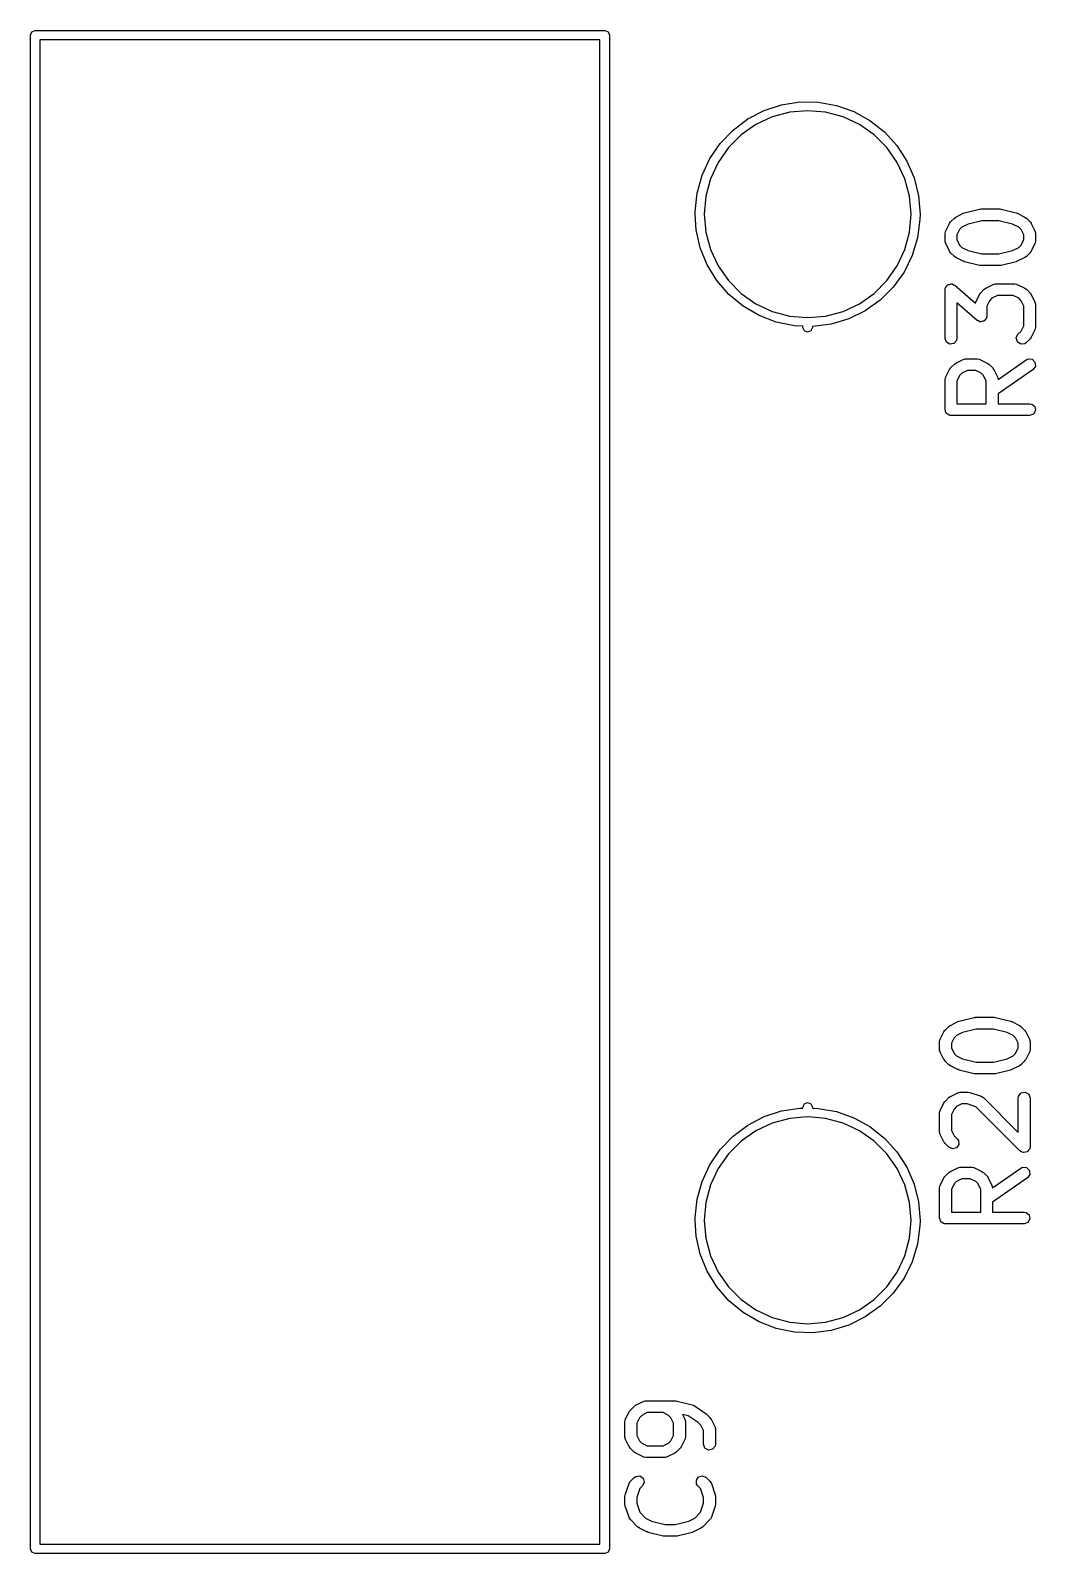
# Model space of a CAD drawing. Extents: x 10 to 287, y -200 to -10.
# Drawn here: x 157.42 to 170.2, y -78.58 to -59.22 of the extents above; entities that cross this region are included whole.
import ezdxf

# ---------------------------------------------------------------- set-up
doc = ezdxf.new("R2010")
doc.units = 0
doc.layers.add('BLACK', color=7, linetype='CONTINUOUS')

msp = doc.modelspace()

# ---------------------------------------------------------------- linework, layer by layer
at = {"layer": 'BLACK', "linetype": 'CONTINUOUS'}
for p, q in [((157.42, -59.28), (157.438, -59.2376)), ((157.438, -59.2376), (157.48, -59.22)), ((157.48, -59.22), (164.72, -59.22)), ((164.72, -59.22), (164.762, -59.2376)), ((164.762, -59.2376), (164.78, -59.28)), ((157.42, -78.52), (157.42, -59.28)), ((157.54, -59.34), (157.54, -78.46)), ((164.66, -59.34), (157.54, -59.34)), ((164.66, -78.46), (164.66, -59.34)), ((164.78, -59.28), (164.78, -78.52)), ((166.746, -60.2367), (166.969, -60.1639)), ((166.969, -60.1639), (167.2, -60.1285)), ((167.2, -60.1285), (167.435, -60.1313)), ((167.435, -60.1313), (167.665, -60.1724)), ((167.665, -60.1724), (167.886, -60.2507)), ((166.351, -60.4856), (166.538, -60.3449)), ((166.538, -60.3449), (166.746, -60.2367)), ((166.85, -60.3193), (166.642, -60.4162)), ((167.072, -60.26), (166.85, -60.3193)), ((167.3, -60.24), (167.072, -60.26)), ((167.528, -60.26), (167.3, -60.24)), ((167.75, -60.3193), (167.528, -60.26)), ((167.958, -60.4162), (167.75, -60.3193)), ((167.886, -60.2507), (168.091, -60.3639)), ((168.091, -60.3639), (168.275, -60.5092)), ((166.189, -60.6551), (166.351, -60.4856)), ((166.455, -60.5476), (166.293, -60.7097)), ((166.642, -60.4162), (166.455, -60.5476)), ((168.145, -60.5476), (167.958, -60.4162)), ((168.307, -60.7097), (168.145, -60.5476)), ((168.275, -60.5092), (168.433, -60.6825)), ((166.057, -60.8487), (166.189, -60.6551)), ((166.293, -60.7097), (166.161, -60.8975)), ((168.439, -60.8975), (168.307, -60.7097)), ((168.433, -60.6825), (168.56, -60.8793)), ((165.958, -61.0612), (166.057, -60.8487)), ((166.161, -60.8975), (166.064, -61.1052)), ((168.536, -61.1052), (168.439, -60.8975)), ((168.56, -60.8793), (168.654, -61.0942)), ((165.895, -61.287), (165.958, -61.0612)), ((166.064, -61.1052), (166.005, -61.3267)), ((168.595, -61.3267), (168.536, -61.1052)), ((168.654, -61.0942), (168.711, -61.3214)), ((165.87, -61.5201), (165.895, -61.287)), ((166.005, -61.3267), (165.985, -61.555)), ((168.615, -61.555), (168.595, -61.3267)), ((168.711, -61.3214), (168.73, -61.555)), ((165.872, -61.555), (165.87, -61.5201)), ((165.884, -61.754), (165.872, -61.555)), ((165.985, -61.555), (166.005, -61.7833)), ((168.595, -61.7833), (168.615, -61.555)), ((168.73, -61.555), (168.728, -61.6249)), ((169.184, -61.5913), (169.279, -61.5436)), ((169.279, -61.5436), (169.292, -61.5399)), ((169.292, -61.5399), (169.295, -61.538)), ((169.295, -61.538), (169.485, -61.4903)), ((169.485, -61.4903), (169.5, -61.4893)), ((169.5, -61.4893), (169.503, -61.4881)), ((169.503, -61.4881), (169.741, -61.4881)), ((169.741, -61.4881), (169.756, -61.4907)), ((169.756, -61.4907), (169.76, -61.4903)), ((169.76, -61.4903), (169.95, -61.538)), ((169.95, -61.538), (169.962, -61.5432)), ((169.962, -61.5432), (169.965, -61.5436)), ((169.965, -61.5436), (170.061, -61.5913)), ((165.935, -61.9826), (165.884, -61.754)), ((168.728, -61.6249), (168.698, -61.8572)), ((169.055, -61.7676), (169.103, -61.6724)), ((169.103, -61.6724), (169.116, -61.6544)), ((169.116, -61.6544), (169.117, -61.6529)), ((169.117, -61.6529), (169.165, -61.6053)), ((169.165, -61.6053), (169.183, -61.5924)), ((169.183, -61.5924), (169.184, -61.5913)), ((169.232, -61.7504), (169.197, -61.8189)), ((169.262, -61.72), (169.232, -61.7504)), ((169.339, -61.6815), (169.262, -61.72)), ((169.513, -61.6381), (169.339, -61.6815)), ((169.732, -61.6381), (169.513, -61.6381)), ((169.906, -61.6815), (169.732, -61.6381)), ((169.983, -61.72), (169.906, -61.6815)), ((170.013, -61.7504), (169.983, -61.72)), ((170.047, -61.8189), (170.013, -61.7504)), ((170.061, -61.5913), (170.079, -61.6046)), ((170.079, -61.6046), (170.08, -61.6053)), ((170.08, -61.6053), (170.128, -61.6529)), ((170.128, -61.6529), (170.141, -61.6713)), ((170.141, -61.6713), (170.142, -61.6724)), ((170.142, -61.6724), (170.189, -61.7676)), ((166.005, -61.7833), (166.064, -62.0048)), ((168.536, -62.0048), (168.595, -61.7833)), ((168.698, -61.8572), (168.63, -62.0814)), ((169.047, -61.8012), (169.052, -61.7755)), ((169.047, -61.8964), (169.047, -61.8012)), ((169.049, -61.9006), (169.047, -61.8964)), ((169.048, -61.905), (169.049, -61.9006)), ((169.055, -61.93), (169.048, -61.905)), ((169.052, -61.7755), (169.055, -61.7721)), ((169.055, -61.7721), (169.055, -61.7676)), ((169.103, -62.0252), (169.055, -61.93)), ((169.197, -61.8189), (169.197, -61.8787)), ((169.197, -61.8787), (169.232, -61.9472)), ((169.232, -61.9472), (169.262, -61.9776)), ((169.983, -61.9776), (170.013, -61.9472)), ((170.013, -61.9472), (170.047, -61.8787)), ((170.047, -61.8787), (170.047, -61.8189)), ((170.189, -61.93), (170.142, -62.0252)), ((170.189, -61.7676), (170.197, -61.7926)), ((170.19, -61.9255), (170.189, -61.93)), ((170.193, -61.9221), (170.19, -61.9255)), ((170.197, -61.8964), (170.193, -61.9221)), ((170.197, -61.7926), (170.196, -61.797)), ((170.196, -61.797), (170.197, -61.8012)), ((170.197, -61.8012), (170.197, -61.8964)), ((166.024, -62.1998), (165.935, -61.9826)), ((166.064, -62.0048), (166.161, -62.2125)), ((168.439, -62.2125), (168.536, -62.0048)), ((168.63, -62.0814), (168.526, -62.2915)), ((169.104, -62.0263), (169.103, -62.0252)), ((169.117, -62.0447), (169.104, -62.0263)), ((169.165, -62.0923), (169.117, -62.0447)), ((169.166, -62.093), (169.165, -62.0923)), ((169.184, -62.1064), (169.166, -62.093)), ((169.279, -62.154), (169.184, -62.1064)), ((169.262, -61.9776), (169.339, -62.0161)), ((169.339, -62.0161), (169.513, -62.0595)), ((169.513, -62.0595), (169.732, -62.0595)), ((169.732, -62.0595), (169.906, -62.0161)), ((169.906, -62.0161), (169.983, -61.9776)), ((170.061, -62.1064), (169.965, -62.154)), ((170.062, -62.1052), (170.061, -62.1064)), ((170.08, -62.0923), (170.062, -62.1052)), ((170.128, -62.0447), (170.08, -62.0923)), ((170.142, -62.0252), (170.128, -62.0432)), ((170.128, -62.0432), (170.128, -62.0447)), ((166.146, -62.3996), (166.024, -62.1998)), ((166.161, -62.2125), (166.293, -62.4003)), ((168.307, -62.4003), (168.439, -62.2125)), ((168.526, -62.2915), (168.389, -62.4818)), ((169.283, -62.1544), (169.279, -62.154)), ((169.295, -62.1597), (169.283, -62.1544)), ((169.485, -62.2073), (169.295, -62.1597)), ((169.489, -62.2069), (169.485, -62.2073)), ((169.503, -62.2095), (169.489, -62.2069)), ((169.741, -62.2095), (169.503, -62.2095)), ((169.745, -62.2083), (169.741, -62.2095)), ((169.76, -62.2073), (169.745, -62.2083)), ((169.95, -62.1597), (169.76, -62.2073)), ((169.953, -62.1577), (169.95, -62.1597)), ((169.965, -62.154), (169.953, -62.1577)), ((166.299, -62.5767), (166.146, -62.3996)), ((166.293, -62.4003), (166.455, -62.5624)), ((168.145, -62.5624), (168.307, -62.4003)), ((168.389, -62.4818), (168.223, -62.6472)), ((169.047, -62.5155), (169.049, -62.5044)), ((169.047, -63.1345), (169.047, -62.5155)), ((169.049, -62.5009), (169.05, -62.4983)), ((169.049, -62.5044), (169.049, -62.5009)), ((169.05, -62.4983), (169.052, -62.4898)), ((169.052, -62.4898), (169.065, -62.4743)), ((169.065, -62.4743), (169.075, -62.457)), ((169.075, -62.457), (169.081, -62.4551)), ((169.081, -62.4551), (169.085, -62.4505)), ((169.085, -62.4505), (169.105, -62.447)), ((169.105, -62.447), (169.124, -62.4405)), ((169.124, -62.4405), (169.13, -62.4427)), ((169.13, -62.4427), (169.135, -62.4416)), ((169.135, -62.4416), (169.153, -62.4517)), ((169.153, -62.4517), (169.172, -62.459)), ((169.172, -62.459), (169.432, -62.6865)), ((169.498, -62.5577), (169.546, -62.5101)), ((169.546, -62.5101), (169.564, -62.4972)), ((169.564, -62.4972), (169.565, -62.496)), ((169.565, -62.496), (169.66, -62.4484)), ((169.66, -62.4484), (169.685, -62.441)), ((169.685, -62.441), (169.69, -62.442)), ((169.69, -62.442), (169.694, -62.4405)), ((169.694, -62.4405), (169.932, -62.4405)), ((169.932, -62.4405), (169.958, -62.445)), ((169.958, -62.445), (169.961, -62.4479)), ((169.961, -62.4479), (169.965, -62.4484)), ((169.965, -62.4484), (170.061, -62.496)), ((170.061, -62.496), (170.079, -62.5094)), ((170.079, -62.5094), (170.08, -62.5101)), ((170.08, -62.5101), (170.128, -62.5577)), ((166.48, -62.7264), (166.299, -62.5767)), ((166.455, -62.5624), (166.642, -62.6938)), ((166.682, -62.8446), (166.48, -62.7264)), ((166.642, -62.6938), (166.85, -62.7907)), ((167.75, -62.7907), (167.958, -62.6938)), ((167.958, -62.6938), (168.145, -62.5624)), ((168.223, -62.6472), (168.032, -62.7833)), ((169.454, -62.9053), (169.197, -62.6808)), ((169.197, -62.6808), (169.197, -63.1345)), ((169.432, -62.6865), (169.433, -62.6803)), ((169.433, -62.6803), (169.436, -62.6769)), ((169.436, -62.6724), (169.484, -62.5772)), ((169.436, -62.6769), (169.436, -62.6724)), ((169.484, -62.5772), (169.497, -62.5592)), ((169.497, -62.5592), (169.498, -62.5577)), ((169.613, -62.6551), (169.578, -62.7237)), ((169.578, -62.7237), (169.578, -62.8488)), ((169.643, -62.6247), (169.613, -62.6551)), ((169.712, -62.5905), (169.643, -62.6247)), ((169.914, -62.5905), (169.712, -62.5905)), ((169.983, -62.6247), (169.914, -62.5905)), ((170.013, -62.6551), (169.983, -62.6247)), ((170.047, -62.7237), (170.013, -62.6551)), ((170.047, -62.974), (170.047, -62.7237)), ((170.128, -62.5577), (170.141, -62.576)), ((170.141, -62.576), (170.142, -62.5772)), ((170.142, -62.5772), (170.189, -62.6724)), ((170.189, -62.6724), (170.197, -62.6974)), ((170.197, -62.6974), (170.196, -62.7017)), ((170.196, -62.7017), (170.197, -62.706)), ((170.197, -62.706), (170.197, -62.9917)), ((166.901, -62.9282), (166.682, -62.8446)), ((166.85, -62.7907), (167.072, -62.85)), ((167.072, -62.85), (167.29, -62.8691)), ((167.29, -62.8691), (167.3, -62.865)), ((167.3, -62.865), (167.31, -62.8691)), ((167.31, -62.8691), (167.528, -62.85)), ((167.528, -62.85), (167.75, -62.7907)), ((167.822, -62.8864), (167.597, -62.9538)), ((168.032, -62.7833), (167.822, -62.8864)), ((169.473, -62.9126), (169.454, -62.9053)), ((169.49, -62.9227), (169.473, -62.9126)), ((169.521, -62.9173), (169.502, -62.9238)), ((169.541, -62.9138), (169.521, -62.9173)), ((169.545, -62.9092), (169.541, -62.9138)), ((169.55, -62.9072), (169.545, -62.9092)), ((169.561, -62.8899), (169.55, -62.9072)), ((169.574, -62.8745), (169.561, -62.8899)), ((169.575, -62.866), (169.574, -62.8745)), ((169.577, -62.8634), (169.575, -62.866)), ((169.578, -62.8488), (169.576, -62.8599)), ((169.576, -62.8599), (169.577, -62.8634)), ((167.131, -62.9749), (166.901, -62.9282)), ((167.24, -62.9789), (167.131, -62.9749)), ((167.24, -62.995), (167.24, -62.9789)), ((167.258, -63.0374), (167.24, -62.995)), ((167.3, -63.055), (167.258, -63.0374)), ((167.342, -63.0374), (167.3, -63.055)), ((167.36, -62.995), (167.342, -63.0374)), ((167.365, -62.9835), (167.36, -62.9833)), ((167.36, -62.9833), (167.36, -62.995)), ((167.597, -62.9538), (167.365, -62.9835)), ((169.496, -62.9216), (169.49, -62.9227)), ((169.502, -62.9238), (169.496, -62.9216)), ((169.952, -63.128), (169.974, -63.0815)), ((169.974, -63.0815), (170.013, -63.0425)), ((170.013, -63.0425), (170.047, -62.974)), ((170.189, -63.0252), (170.142, -63.1204)), ((170.19, -63.0208), (170.189, -63.0252)), ((170.193, -63.0173), (170.19, -63.0208)), ((170.197, -62.9917), (170.193, -63.0173)), ((169.065, -63.1827), (169.047, -63.1345)), ((169.109, -63.2084), (169.065, -63.1827)), ((169.16, -63.1995), (169.109, -63.2084)), ((169.193, -63.1602), (169.16, -63.1995)), ((169.197, -63.1345), (169.193, -63.1602)), ((169.966, -63.1775), (169.952, -63.128)), ((170.008, -63.207), (169.966, -63.1775)), ((170.059, -63.2025), (170.008, -63.207)), ((170.08, -63.1876), (170.059, -63.2025)), ((170.128, -63.1399), (170.08, -63.1876)), ((170.142, -63.1204), (170.128, -63.1385)), ((170.128, -63.1385), (170.128, -63.1399)), ((169.117, -63.5101), (169.165, -63.4624)), ((169.165, -63.4624), (169.183, -63.4496)), ((169.183, -63.4496), (169.184, -63.4484)), ((169.184, -63.4484), (169.279, -63.4008)), ((169.279, -63.4008), (169.304, -63.3933)), ((169.304, -63.3933), (169.309, -63.3944)), ((169.309, -63.3944), (169.313, -63.3929)), ((169.313, -63.3929), (169.456, -63.3929)), ((169.456, -63.3929), (169.481, -63.3974)), ((169.481, -63.3974), (169.485, -63.4003)), ((169.485, -63.4003), (169.489, -63.4008)), ((169.489, -63.4008), (169.584, -63.4484)), ((169.584, -63.4484), (169.603, -63.4618)), ((169.603, -63.4618), (169.604, -63.4624)), ((169.604, -63.4624), (169.652, -63.5101)), ((169.721, -63.6574), (170.079, -63.4064)), ((170.079, -63.4064), (170.103, -63.3954)), ((170.103, -63.3954), (170.154, -63.3999)), ((170.154, -63.3999), (170.19, -63.4362)), ((170.195, -63.4873), (170.165, -63.5293)), ((170.19, -63.4362), (170.195, -63.4873)), ((169.047, -63.6583), (169.052, -63.6327)), ((169.047, -64.0393), (169.047, -63.6583)), ((169.052, -63.6327), (169.055, -63.6292)), ((169.055, -63.6248), (169.103, -63.5296)), ((169.055, -63.6292), (169.055, -63.6248)), ((169.103, -63.5296), (169.116, -63.5115)), ((169.116, -63.5115), (169.117, -63.5101)), ((169.232, -63.6075), (169.197, -63.676)), ((169.197, -63.676), (169.197, -63.9643)), ((169.262, -63.5771), (169.232, -63.6075)), ((169.331, -63.5429), (169.262, -63.5771)), ((169.438, -63.5429), (169.331, -63.5429)), ((169.507, -63.5771), (169.438, -63.5429)), ((169.537, -63.6075), (169.507, -63.5771)), ((169.571, -63.676), (169.537, -63.6075)), ((169.571, -63.9643), (169.571, -63.676)), ((169.652, -63.5101), (169.664, -63.5284)), ((169.664, -63.5284), (169.666, -63.5296)), ((169.666, -63.5296), (169.713, -63.6248)), ((169.713, -63.6248), (169.721, -63.6498)), ((169.721, -63.6498), (169.72, -63.6541)), ((169.72, -63.6541), (169.721, -63.6574)), ((170.165, -63.5293), (169.721, -63.8402)), ((169.721, -63.8402), (169.721, -63.9643)), ((169.054, -64.0576), (169.047, -64.0393)), ((169.057, -64.0768), (169.054, -64.0576)), ((169.063, -64.0811), (169.057, -64.0768)), ((169.065, -64.0875), (169.063, -64.0811)), ((169.197, -63.9643), (169.571, -63.9643)), ((169.721, -63.9643), (170.122, -63.9643)), ((170.122, -63.9643), (170.148, -63.9688)), ((170.148, -63.9688), (170.187, -64.0018)), ((170.196, -64.0523), (170.171, -64.0967)), ((170.187, -64.0018), (170.196, -64.0523)), ((169.082, -64.0972), (169.065, -64.0875)), ((169.097, -64.1098), (169.082, -64.0972)), ((169.106, -64.1115), (169.097, -64.1098)), ((169.109, -64.1131), (169.106, -64.1115)), ((169.113, -64.1126), (169.109, -64.1131)), ((169.122, -64.1143), (169.113, -64.1126)), ((170.122, -64.1143), (169.122, -64.1143)), ((170.171, -64.0967), (170.122, -64.1143)), ((169.114, -71.8663), (169.209, -71.8186)), ((169.209, -71.8186), (169.222, -71.8149)), ((169.222, -71.8149), (169.225, -71.813)), ((169.225, -71.813), (169.415, -71.7653)), ((169.415, -71.7653), (169.43, -71.7643)), ((169.43, -71.7643), (169.433, -71.7631)), ((169.433, -71.7631), (169.671, -71.7631)), ((169.671, -71.7631), (169.686, -71.7657)), ((169.686, -71.7657), (169.69, -71.7653)), ((169.69, -71.7653), (169.88, -71.813)), ((169.88, -71.813), (169.892, -71.8182)), ((169.892, -71.8182), (169.895, -71.8186)), ((169.895, -71.8186), (169.991, -71.8663)), ((168.985, -72.0426), (169.033, -71.9474)), ((169.033, -71.9474), (169.046, -71.9294)), ((169.046, -71.9294), (169.047, -71.9279)), ((169.047, -71.9279), (169.095, -71.8803)), ((169.095, -71.8803), (169.113, -71.8674)), ((169.113, -71.8674), (169.114, -71.8663)), ((169.192, -71.995), (169.162, -72.0254)), ((169.269, -71.9565), (169.192, -71.995)), ((169.443, -71.9131), (169.269, -71.9565)), ((169.662, -71.9131), (169.443, -71.9131)), ((169.836, -71.9565), (169.662, -71.9131)), ((169.913, -71.995), (169.836, -71.9565)), ((169.943, -72.0254), (169.913, -71.995)), ((169.991, -71.8663), (170.009, -71.8796)), ((170.009, -71.8796), (170.01, -71.8803)), ((170.01, -71.8803), (170.058, -71.9279)), ((170.058, -71.9279), (170.071, -71.9463)), ((170.071, -71.9463), (170.072, -71.9474)), ((170.072, -71.9474), (170.119, -72.0426)), ((168.977, -72.0762), (168.982, -72.0505)), ((168.977, -72.1714), (168.977, -72.0762)), ((168.979, -72.1756), (168.977, -72.1714)), ((168.978, -72.18), (168.979, -72.1756)), ((168.985, -72.205), (168.978, -72.18)), ((168.982, -72.0505), (168.985, -72.0471)), ((168.985, -72.0471), (168.985, -72.0426)), ((169.033, -72.3002), (168.985, -72.205)), ((169.162, -72.0254), (169.127, -72.0939)), ((169.127, -72.0939), (169.127, -72.1537)), ((169.127, -72.1537), (169.162, -72.2222)), ((169.977, -72.0939), (169.943, -72.0254)), ((169.943, -72.2222), (169.977, -72.1537)), ((169.977, -72.1537), (169.977, -72.0939)), ((170.119, -72.205), (170.072, -72.3002)), ((170.119, -72.0426), (170.127, -72.0676)), ((170.12, -72.2005), (170.119, -72.205)), ((170.123, -72.1971), (170.12, -72.2005)), ((170.127, -72.1714), (170.123, -72.1971)), ((170.127, -72.0676), (170.126, -72.072)), ((170.126, -72.072), (170.127, -72.0762)), ((170.127, -72.0762), (170.127, -72.1714)), ((169.034, -72.3013), (169.033, -72.3002)), ((169.047, -72.3197), (169.034, -72.3013)), ((169.095, -72.3673), (169.047, -72.3197)), ((169.096, -72.368), (169.095, -72.3673)), ((169.114, -72.3814), (169.096, -72.368)), ((169.209, -72.429), (169.114, -72.3814)), ((169.162, -72.2222), (169.192, -72.2526)), ((169.192, -72.2526), (169.269, -72.2911)), ((169.269, -72.2911), (169.443, -72.3345)), ((169.443, -72.3345), (169.662, -72.3345)), ((169.662, -72.3345), (169.836, -72.2911)), ((169.836, -72.2911), (169.913, -72.2526)), ((169.991, -72.3814), (169.895, -72.429)), ((169.913, -72.2526), (169.943, -72.2222)), ((169.992, -72.3802), (169.991, -72.3814)), ((170.01, -72.3673), (169.992, -72.3802)), ((170.058, -72.3197), (170.01, -72.3673)), ((170.072, -72.3002), (170.058, -72.3182)), ((170.058, -72.3182), (170.058, -72.3197)), ((169.213, -72.4294), (169.209, -72.429)), ((169.225, -72.4347), (169.213, -72.4294)), ((169.415, -72.4823), (169.225, -72.4347)), ((169.419, -72.4819), (169.415, -72.4823)), ((169.433, -72.4845), (169.419, -72.4819)), ((169.671, -72.4845), (169.433, -72.4845)), ((169.675, -72.4833), (169.671, -72.4845)), ((169.69, -72.4823), (169.675, -72.4833)), ((169.88, -72.4347), (169.69, -72.4823)), ((169.883, -72.4327), (169.88, -72.4347)), ((169.895, -72.429), (169.883, -72.4327)), ((169.047, -72.8327), (169.095, -72.7851)), ((169.095, -72.7851), (169.113, -72.7722)), ((169.113, -72.7722), (169.114, -72.771)), ((169.114, -72.771), (169.209, -72.7234)), ((169.209, -72.7234), (169.234, -72.716)), ((169.234, -72.716), (169.239, -72.717)), ((169.239, -72.717), (169.243, -72.7155)), ((169.243, -72.7155), (169.338, -72.7155)), ((169.338, -72.7155), (169.36, -72.7194)), ((169.36, -72.7194), (169.362, -72.7193)), ((169.362, -72.7193), (169.505, -72.7669)), ((169.505, -72.7669), (169.528, -72.7793)), ((169.528, -72.7793), (169.53, -72.7832)), ((169.53, -72.7832), (169.534, -72.7851)), ((169.534, -72.7851), (169.977, -73.2285)), ((169.977, -72.7905), (169.982, -72.7648)), ((169.977, -73.2285), (169.977, -72.7905)), ((169.982, -72.7648), (170.015, -72.7255)), ((170.015, -72.7255), (170.065, -72.7166)), ((170.065, -72.7166), (170.11, -72.7423)), ((170.11, -72.7423), (170.127, -72.7905)), ((170.127, -72.7905), (170.127, -73.4095)), ((166.746, -73.0267), (166.969, -72.9539)), ((166.969, -72.9539), (167.2, -72.9185)), ((167.2, -72.9185), (167.24, -72.919)), ((167.24, -72.905), (167.258, -72.8626)), ((167.24, -72.919), (167.24, -72.905)), ((167.258, -72.8626), (167.3, -72.845)), ((167.3, -72.845), (167.342, -72.8626)), ((167.342, -72.8626), (167.36, -72.905)), ((167.36, -72.905), (167.36, -72.9204)), ((167.36, -72.9204), (167.435, -72.9213)), ((167.435, -72.9213), (167.665, -72.9624)), ((167.665, -72.9624), (167.886, -73.0407)), ((168.977, -72.981), (168.982, -72.9553)), ((168.977, -73.219), (168.977, -72.981)), ((168.982, -72.9553), (168.985, -72.9519)), ((168.985, -72.9474), (169.033, -72.8522)), ((168.985, -72.9519), (168.985, -72.9474)), ((169.033, -72.8522), (169.046, -72.8342)), ((169.046, -72.8342), (169.047, -72.8327)), ((169.162, -72.9301), (169.127, -72.9987)), ((169.192, -72.8997), (169.162, -72.9301)), ((169.261, -72.8655), (169.192, -72.8997)), ((169.326, -72.8655), (169.261, -72.8655)), ((169.44, -72.9036), (169.326, -72.8655)), ((169.999, -73.4626), (169.44, -72.9036)), ((166.351, -73.2756), (166.538, -73.1349)), ((166.538, -73.1349), (166.746, -73.0267)), ((166.85, -73.1093), (166.642, -73.2062)), ((167.072, -73.05), (166.85, -73.1093)), ((167.29, -73.0309), (167.072, -73.05)), ((167.3, -73.035), (167.29, -73.0309)), ((167.31, -73.0309), (167.3, -73.035)), ((167.528, -73.05), (167.31, -73.0309)), ((167.75, -73.1093), (167.528, -73.05)), ((167.958, -73.2062), (167.75, -73.1093)), ((167.886, -73.0407), (168.091, -73.1539)), ((168.091, -73.1539), (168.275, -73.2992)), ((169.127, -72.9987), (169.127, -73.2013)), ((166.189, -73.4451), (166.351, -73.2756)), ((166.455, -73.3376), (166.293, -73.4997)), ((166.642, -73.2062), (166.455, -73.3376)), ((168.145, -73.3376), (167.958, -73.2062)), ((168.307, -73.4997), (168.145, -73.3376)), ((168.275, -73.2992), (168.433, -73.4725)), ((168.979, -73.2233), (168.977, -73.219)), ((168.978, -73.2276), (168.979, -73.2233)), ((168.985, -73.2526), (168.978, -73.2276)), ((169.033, -73.3478), (168.985, -73.2526)), ((169.034, -73.349), (169.033, -73.3478)), ((169.047, -73.3673), (169.034, -73.349)), ((169.095, -73.4149), (169.047, -73.3673)), ((169.127, -73.2013), (169.162, -73.2699)), ((169.162, -73.2699), (169.201, -73.3089)), ((169.201, -73.3089), (169.216, -73.3302)), ((169.216, -73.3302), (169.22, -73.3813)), ((166.057, -73.6387), (166.189, -73.4451)), ((166.293, -73.4997), (166.161, -73.6875)), ((168.439, -73.6875), (168.307, -73.4997)), ((168.433, -73.4725), (168.56, -73.6693)), ((169.141, -73.4366), (169.095, -73.4149)), ((169.191, -73.4233), (169.141, -73.4366)), ((169.22, -73.3813), (169.191, -73.4233)), ((170.02, -73.4721), (169.999, -73.4626)), ((170.039, -73.4834), (170.02, -73.4721)), ((170.043, -73.4828), (170.039, -73.4834)), ((170.046, -73.4842), (170.043, -73.4828)), ((170.068, -73.4784), (170.046, -73.4842)), ((170.09, -73.4745), (170.068, -73.4784)), ((170.092, -73.4718), (170.09, -73.4745)), ((170.095, -73.471), (170.092, -73.4718)), ((170.108, -73.4525), (170.095, -73.471)), ((170.123, -73.4352), (170.108, -73.4525)), ((170.124, -73.4306), (170.123, -73.4352)), ((170.125, -73.4289), (170.124, -73.4306)), ((170.127, -73.4095), (170.125, -73.4256)), ((170.125, -73.4256), (170.125, -73.4289)), ((165.958, -73.8512), (166.057, -73.6387)), ((166.161, -73.6875), (166.064, -73.8952)), ((168.536, -73.8952), (168.439, -73.6875)), ((168.56, -73.6693), (168.654, -73.8842)), ((169.047, -73.7851), (169.095, -73.7374)), ((169.095, -73.7374), (169.113, -73.7246)), ((169.113, -73.7246), (169.114, -73.7234)), ((169.114, -73.7234), (169.209, -73.6758)), ((169.209, -73.6758), (169.234, -73.6683)), ((169.234, -73.6683), (169.239, -73.6694)), ((169.239, -73.6694), (169.243, -73.6679)), ((169.243, -73.6679), (169.386, -73.6679)), ((169.386, -73.6679), (169.411, -73.6724)), ((169.411, -73.6724), (169.415, -73.6753)), ((169.415, -73.6753), (169.419, -73.6758)), ((169.419, -73.6758), (169.514, -73.7234)), ((169.514, -73.7234), (169.533, -73.7368)), ((169.533, -73.7368), (169.534, -73.7374)), ((169.534, -73.7374), (169.582, -73.7851)), ((169.651, -73.9324), (170.009, -73.6814)), ((170.009, -73.6814), (170.033, -73.6704)), ((170.033, -73.6704), (170.084, -73.6749)), ((170.084, -73.6749), (170.12, -73.7112)), ((170.12, -73.7112), (170.125, -73.7623)), ((165.895, -74.077), (165.958, -73.8512)), ((166.064, -73.8952), (166.005, -74.1167)), ((168.595, -74.1167), (168.536, -73.8952)), ((168.654, -73.8842), (168.711, -74.1114)), ((168.977, -73.9333), (168.982, -73.9077)), ((168.977, -74.3143), (168.977, -73.9333)), ((168.982, -73.9077), (168.985, -73.9042)), ((168.985, -73.8998), (169.033, -73.8046)), ((168.985, -73.9042), (168.985, -73.8998)), ((169.033, -73.8046), (169.046, -73.7865)), ((169.046, -73.7865), (169.047, -73.7851)), ((169.162, -73.8825), (169.127, -73.951)), ((169.127, -73.951), (169.127, -74.2393)), ((169.192, -73.8521), (169.162, -73.8825)), ((169.261, -73.8179), (169.192, -73.8521)), ((169.368, -73.8179), (169.261, -73.8179)), ((169.437, -73.8521), (169.368, -73.8179)), ((169.467, -73.8825), (169.437, -73.8521)), ((169.501, -73.951), (169.467, -73.8825)), ((169.501, -74.2393), (169.501, -73.951)), ((169.582, -73.7851), (169.594, -73.8034)), ((169.594, -73.8034), (169.596, -73.8046)), ((169.596, -73.8046), (169.643, -73.8998)), ((169.643, -73.8998), (169.651, -73.9248)), ((169.651, -73.9248), (169.65, -73.9291)), ((169.65, -73.9291), (169.651, -73.9324)), ((170.095, -73.8043), (169.651, -74.1152)), ((170.125, -73.7623), (170.095, -73.8043)), ((165.87, -74.3101), (165.895, -74.077)), ((166.005, -74.1167), (165.985, -74.345)), ((168.615, -74.345), (168.595, -74.1167)), ((168.711, -74.1114), (168.73, -74.345)), ((169.651, -74.1152), (169.651, -74.2393)), ((165.872, -74.345), (165.87, -74.3101)), ((168.984, -74.3326), (168.977, -74.3143)), ((168.987, -74.3518), (168.984, -74.3326)), ((169.127, -74.2393), (169.501, -74.2393)), ((169.651, -74.2393), (170.052, -74.2393)), ((170.052, -74.2393), (170.078, -74.2438)), ((170.078, -74.2438), (170.117, -74.2768)), ((170.126, -74.3273), (170.101, -74.3717)), ((170.117, -74.2768), (170.126, -74.3273)), ((165.884, -74.544), (165.872, -74.345)), ((165.985, -74.345), (166.005, -74.5733)), ((168.595, -74.5733), (168.615, -74.345)), ((168.728, -74.4149), (168.698, -74.6472)), ((168.73, -74.345), (168.728, -74.4149)), ((168.993, -74.3561), (168.987, -74.3518)), ((168.995, -74.3625), (168.993, -74.3561)), ((169.012, -74.3722), (168.995, -74.3625)), ((169.027, -74.3848), (169.012, -74.3722)), ((169.036, -74.3865), (169.027, -74.3848)), ((169.039, -74.3881), (169.036, -74.3865)), ((169.043, -74.3876), (169.039, -74.3881)), ((169.052, -74.3893), (169.043, -74.3876)), ((170.052, -74.3893), (169.052, -74.3893)), ((170.101, -74.3717), (170.052, -74.3893)), ((165.935, -74.7726), (165.884, -74.544)), ((166.005, -74.5733), (166.064, -74.7948)), ((168.536, -74.7948), (168.595, -74.5733)), ((168.698, -74.6472), (168.63, -74.8714)), ((166.024, -74.9898), (165.935, -74.7726)), ((166.064, -74.7948), (166.161, -75.0025)), ((168.439, -75.0025), (168.536, -74.7948)), ((168.63, -74.8714), (168.526, -75.0815)), ((166.146, -75.1896), (166.024, -74.9898)), ((166.161, -75.0025), (166.293, -75.1903)), ((168.307, -75.1903), (168.439, -75.0025)), ((168.526, -75.0815), (168.389, -75.2718)), ((166.299, -75.3667), (166.146, -75.1896)), ((166.293, -75.1903), (166.455, -75.3524)), ((168.145, -75.3524), (168.307, -75.1903)), ((168.389, -75.2718), (168.223, -75.4372)), ((166.48, -75.5164), (166.299, -75.3667)), ((166.455, -75.3524), (166.642, -75.4838)), ((166.642, -75.4838), (166.85, -75.5807)), ((167.75, -75.5807), (167.958, -75.4838)), ((167.958, -75.4838), (168.145, -75.3524)), ((168.223, -75.4372), (168.032, -75.5733)), ((166.682, -75.6346), (166.48, -75.5164)), ((166.901, -75.7182), (166.682, -75.6346)), ((166.85, -75.5807), (167.072, -75.64)), ((167.072, -75.64), (167.3, -75.66)), ((167.3, -75.66), (167.528, -75.64)), ((167.528, -75.64), (167.75, -75.5807)), ((167.822, -75.6764), (167.597, -75.7438)), ((168.032, -75.5733), (167.822, -75.6764)), ((167.131, -75.7649), (166.901, -75.7182)), ((167.365, -75.7735), (167.131, -75.7649)), ((167.597, -75.7438), (167.365, -75.7735)), ((165.114, -76.6948), (165.209, -76.6472)), ((165.209, -76.6472), (165.234, -76.6398)), ((165.234, -76.6398), (165.239, -76.6408)), ((165.239, -76.6408), (165.243, -76.6393)), ((165.243, -76.6393), (165.624, -76.6393)), ((165.624, -76.6393), (165.639, -76.6419)), ((165.639, -76.6419), (165.642, -76.6415)), ((165.642, -76.6415), (165.832, -76.6891)), ((164.985, -76.8712), (165.033, -76.776)), ((165.033, -76.776), (165.046, -76.758)), ((165.046, -76.758), (165.047, -76.7565)), ((165.047, -76.7565), (165.095, -76.7089)), ((165.095, -76.7089), (165.113, -76.696)), ((165.113, -76.696), (165.114, -76.6948)), ((165.162, -76.8539), (165.127, -76.9225)), ((165.192, -76.8235), (165.162, -76.8539)), ((165.261, -76.7893), (165.192, -76.8235)), ((165.463, -76.7893), (165.261, -76.7893)), ((165.532, -76.8235), (165.463, -76.7893)), ((165.562, -76.8539), (165.532, -76.8235)), ((165.596, -76.9225), (165.562, -76.8539)), ((165.783, -76.8315), (165.709, -76.813)), ((165.709, -76.813), (165.739, -76.8712)), ((165.909, -76.9154), (165.783, -76.8315)), ((165.832, -76.6891), (165.855, -76.6994)), ((165.855, -76.6994), (165.856, -76.6995)), ((165.856, -76.6995), (165.999, -76.7947)), ((165.999, -76.7947), (166.007, -76.8026)), ((166.007, -76.8026), (166.01, -76.8041)), ((166.01, -76.8041), (166.058, -76.8517)), ((166.058, -76.8517), (166.071, -76.8701)), ((164.977, -76.9048), (164.982, -76.8791)), ((164.977, -77.0952), (164.977, -76.9048)), ((164.982, -76.8791), (164.985, -76.8757)), ((164.985, -76.8757), (164.985, -76.8712)), ((165.127, -76.9225), (165.127, -77.0775)), ((165.596, -77.0775), (165.596, -76.9225)), ((165.739, -76.8712), (165.746, -76.8962)), ((165.746, -76.8962), (165.745, -76.9005)), ((165.745, -76.9005), (165.746, -76.9048)), ((165.746, -76.9048), (165.746, -77.0952)), ((165.943, -76.9492), (165.909, -76.9154)), ((165.977, -77.0177), (165.943, -76.9492)), ((165.977, -77.1905), (165.977, -77.0177)), ((166.071, -76.8701), (166.072, -76.8712)), ((166.072, -76.8712), (166.119, -76.9665)), ((166.119, -76.9665), (166.127, -76.9914)), ((166.127, -76.9914), (166.126, -76.9958)), ((166.126, -76.9958), (166.127, -77)), ((166.127, -77), (166.127, -77.1905)), ((164.979, -77.0995), (164.977, -77.0952)), ((164.978, -77.1038), (164.979, -77.0995)), ((164.985, -77.1288), (164.978, -77.1038)), ((165.033, -77.224), (164.985, -77.1288)), ((165.034, -77.2251), (165.033, -77.224)), ((165.047, -77.2435), (165.034, -77.2251)), ((165.095, -77.2911), (165.047, -77.2435)), ((165.127, -77.0775), (165.162, -77.146)), ((165.162, -77.146), (165.192, -77.1765)), ((165.192, -77.1765), (165.261, -77.2107)), ((165.261, -77.2107), (165.463, -77.2107)), ((165.463, -77.2107), (165.532, -77.1765)), ((165.532, -77.1765), (165.562, -77.146)), ((165.562, -77.146), (165.596, -77.0775)), ((165.677, -77.2435), (165.629, -77.2911)), ((165.678, -77.242), (165.677, -77.2435)), ((165.691, -77.224), (165.678, -77.242)), ((165.739, -77.1288), (165.691, -77.224)), ((165.742, -77.1209), (165.739, -77.1243)), ((165.739, -77.1243), (165.739, -77.1288)), ((165.746, -77.0952), (165.742, -77.1209)), ((165.995, -77.2387), (165.977, -77.1905)), ((166.039, -77.2643), (165.995, -77.2387)), ((166.123, -77.2161), (166.09, -77.2554)), ((166.127, -77.1905), (166.123, -77.2161)), ((165.096, -77.2918), (165.095, -77.2911)), ((165.114, -77.3052), (165.096, -77.2918)), ((165.209, -77.3528), (165.114, -77.3052)), ((165.214, -77.3533), (165.209, -77.3528)), ((165.217, -77.3562), (165.214, -77.3533)), ((165.243, -77.3607), (165.217, -77.3562)), ((165.481, -77.3607), (165.243, -77.3607)), ((165.485, -77.3592), (165.481, -77.3607)), ((165.49, -77.3602), (165.485, -77.3592)), ((165.514, -77.3528), (165.49, -77.3602)), ((165.61, -77.3052), (165.514, -77.3528)), ((165.611, -77.304), (165.61, -77.3052)), ((165.629, -77.2911), (165.611, -77.304)), ((166.09, -77.2554), (166.039, -77.2643)), ((165.047, -77.6613), (165.095, -77.6136)), ((165.095, -77.6136), (165.116, -77.5987)), ((165.116, -77.5987), (165.167, -77.5942)), ((165.167, -77.5942), (165.209, -77.6236)), ((165.209, -77.6236), (165.222, -77.6732)), ((165.885, -77.6473), (165.914, -77.6052)), ((165.914, -77.6052), (165.964, -77.592)), ((165.964, -77.592), (166.01, -77.6136)), ((166.01, -77.6136), (166.058, -77.6613)), ((164.981, -77.8334), (165.029, -77.6906)), ((165.029, -77.6906), (165.041, -77.6677)), ((165.041, -77.6677), (165.045, -77.6653)), ((165.045, -77.6653), (165.047, -77.6613)), ((165.166, -77.7548), (165.127, -77.8693)), ((165.201, -77.7197), (165.166, -77.7548)), ((165.222, -77.6732), (165.201, -77.7197)), ((165.889, -77.6984), (165.885, -77.6473)), ((165.904, -77.7197), (165.889, -77.6984)), ((165.939, -77.7548), (165.904, -77.7197)), ((165.977, -77.8693), (165.939, -77.7548)), ((166.058, -77.6613), (166.073, -77.6826)), ((166.073, -77.6826), (166.073, -77.6871)), ((166.073, -77.6871), (166.076, -77.6906)), ((166.076, -77.6906), (166.124, -77.8334)), ((164.977, -77.8571), (164.981, -77.8351)), ((164.977, -77.9524), (164.977, -77.8571)), ((164.978, -77.9539), (164.977, -77.9524)), ((164.981, -77.9761), (164.978, -77.9539)), ((164.981, -77.8351), (164.981, -77.8334)), ((165.029, -78.119), (164.981, -77.9761)), ((165.127, -77.8693), (165.127, -77.9402)), ((165.127, -77.9402), (165.166, -78.0547)), ((165.939, -78.0547), (165.977, -77.9402)), ((165.977, -77.9402), (165.977, -77.8693)), ((166.124, -77.9761), (166.076, -78.119)), ((166.127, -77.9524), (166.123, -77.9745)), ((166.123, -77.9745), (166.124, -77.9761)), ((166.124, -77.8334), (166.127, -77.8556)), ((166.127, -77.8556), (166.127, -77.8571)), ((166.127, -77.8571), (166.127, -77.9524)), ((165.032, -78.1225), (165.029, -78.119)), ((165.032, -78.1269), (165.032, -78.1225)), ((165.047, -78.1483), (165.032, -78.1269)), ((165.142, -78.2435), (165.047, -78.1483)), ((165.166, -78.0547), (165.24, -78.1288)), ((165.24, -78.1288), (165.317, -78.1673)), ((165.317, -78.1673), (165.49, -78.2107)), ((165.49, -78.2107), (165.615, -78.2107)), ((165.615, -78.2107), (165.788, -78.1673)), ((165.788, -78.1673), (165.865, -78.1288)), ((165.865, -78.1288), (165.939, -78.0547)), ((166.058, -78.1483), (165.963, -78.2435)), ((166.06, -78.1442), (166.058, -78.1483)), ((166.064, -78.1419), (166.06, -78.1442)), ((166.076, -78.119), (166.064, -78.1419)), ((165.144, -78.2442), (165.142, -78.2435)), ((165.162, -78.2576), (165.144, -78.2442)), ((165.257, -78.3052), (165.162, -78.2576)), ((165.26, -78.3056), (165.257, -78.3052)), ((165.272, -78.3109), (165.26, -78.3056)), ((165.463, -78.3585), (165.272, -78.3109)), ((165.466, -78.3581), (165.463, -78.3585)), ((165.481, -78.3607), (165.466, -78.3581)), ((165.624, -78.3607), (165.481, -78.3607)), ((165.627, -78.3595), (165.624, -78.3607)), ((165.642, -78.3585), (165.627, -78.3595)), ((165.832, -78.3109), (165.642, -78.3585)), ((165.835, -78.3089), (165.832, -78.3109)), ((165.848, -78.3052), (165.835, -78.3089)), ((165.943, -78.2576), (165.848, -78.3052)), ((165.944, -78.2564), (165.943, -78.2576)), ((165.963, -78.2435), (165.944, -78.2564)), ((157.438, -78.5624), (157.42, -78.52)), ((157.48, -78.58), (157.438, -78.5624)), ((164.72, -78.58), (157.48, -78.58)), ((157.54, -78.46), (164.66, -78.46)), ((164.762, -78.5624), (164.72, -78.58)), ((164.78, -78.52), (164.762, -78.5624))]:
    msp.add_line(p, q, dxfattribs=at)

doc.saveas('drawing.dxf')
